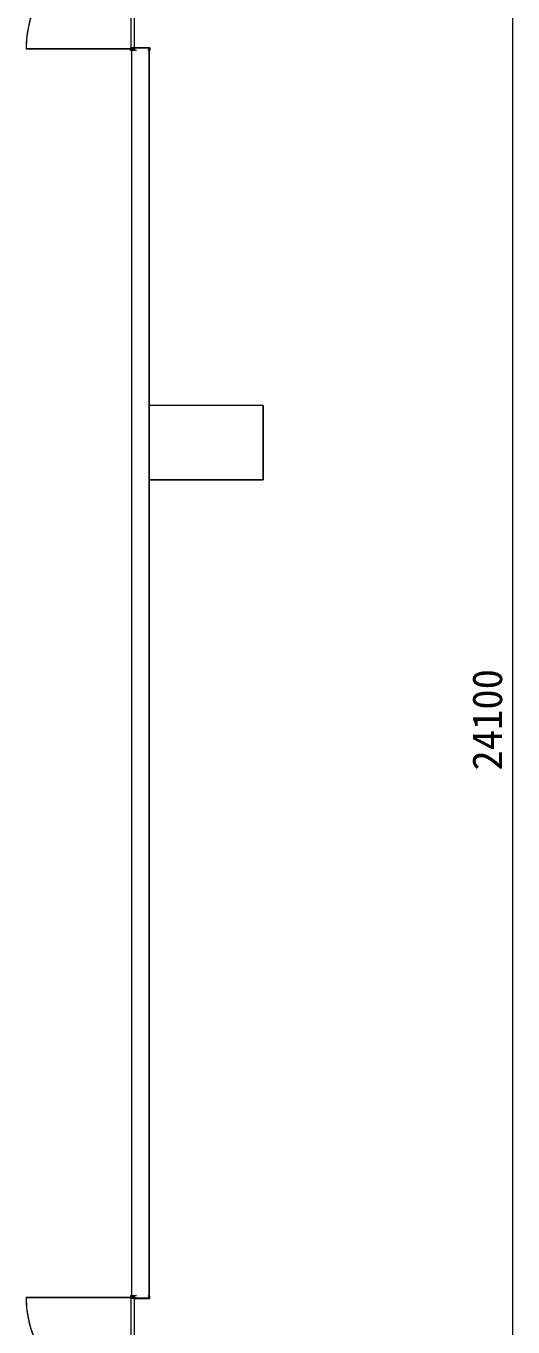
# Model space of a CAD drawing. Units: millimetres, scale not verified. Extents: x -26608 to 26608, y -19482 to 19482.
# Drawn here: x 16345 to 21522, y -3538 to 10294 of the extents above; entities that cross this region are included whole.
import ezdxf
from ezdxf.enums import TextEntityAlignment as Align

# ---------------------------------------------------------------- set-up
doc = ezdxf.new("R2010")
doc.units = ezdxf.units.MM
doc.header["$LTSCALE"] = 100
for name, color, linetype, lineweight in [('0-1___', 7, 'Continuous', 18), ('0-2___-1', 7, 'Continuous', 18), ('0-3_220418_3__________________', 7, 'Continuous', 18)]:
    doc.layers.add(name, color=color, linetype=linetype, lineweight=lineweight)
doc.styles.add('ＭＳ ゴシック', font='')
doc.styles.get('ＭＳ ゴシック').set_extended_font_data('MS Gothic')

# ---------------------------------------------------------------- blocks, each defined once
blk = doc.blocks.new('____')
at = {"layer": '0-1___'}
for p, q in [((18108.5, 10146), (18108.5, -3151.5)), ((18304.5, 10146), (18108.5, 10146)), ((18294.5, -3151.5), (18294.5, 10146)), ((19509, 5551), (19509, 6341)), ((19509, 5551), (18294.5, 5551)), ((18294.5, -3151.5), (18108.5, -3151.5))]:
    blk.add_line(p, q, dxfattribs=at)
blk.add_lwpolyline([(19509, 6341), (18294.5, 6341), (18294.5, 5551)], dxfattribs=at)
at = {"layer": '0-2___-1'}
blk.add_line((22163.9, -8484.4), (22163.9, 15465.4), dxfattribs=at)
at = {"layer": '0-3_220418_3__________________'}
for p, q in [((18101.5, 10135), (16986.5, 10135)), ((18144.5, 10131), (18098.5, 10131)), ((18141.5, 10135), (18101.5, 10135)), ((18108.5, 10116), (18108.5, -3124)), ((18144.5, 10131), (18144.5, 10146)), ((18304.5, 10121), (18282, 10121)), ((18294.5, 10121), (18294.5, -3129)), ((18304.5, 10146), (18304.5, 10121)), ((19509, 6341), (19509, 5551)), ((18101.5, -3143), (16986.5, -3143)), ((18144.5, -3139), (18098.5, -3139)), ((18144.5, -3139), (18144.5, -3154)), ((18304.5, -3154), (18144.5, -3154))]:
    blk.add_line(p, q, dxfattribs=at)
for points in [[(18141.5, 10135), (18141.5, 12357), (18101.5, 12357), (18101.5, 10135)], [(18101.5, 11246), (17992.3, 11240.9), (17884.2, 11225.2), (17778.1, 11199), (17675.2, 11162.4), (17576.3, 11115.9), (17482.4, 11059.9), (17394.5, 10995), (17313.4, 10921.8), (17239.9, 10841), (17174.7, 10753.3), (17118.4, 10659.7), (17071.6, 10561), (17034.6, 10458.1), (17008, 10352.2), (16991.9, 10244.1), (16986.5, 10135)], [(18160, 10116), (18098.5, 10116), (18098.5, 10131)], [(16986.5, -3143), (16991.9, -3252.2), (17008, -3360.2), (17034.6, -3466.2), (17071.6, -3569), (17118.4, -3667.7), (17174.7, -3761.4), (17239.9, -3849), (17313.4, -3929.9), (17394.5, -4003.1), (17482.4, -4068), (17576.3, -4124), (17675.2, -4170.4), (17778.1, -4207), (17884.2, -4233.3), (17992.3, -4249), (18101.5, -4254)], [(18160, -3124), (18098.5, -3124), (18098.5, -3139)], [(18141.5, -5365), (18141.5, -3143), (18101.5, -3143), (18101.5, -5365)], [(18304.5, -3154), (18304.5, -3129), (18282, -3129)]]:
    blk.add_lwpolyline(points, dxfattribs=at)

msp = doc.modelspace()

# ---------------------------------------------------------------- linework, layer by layer
at = {"layer": '0-1___'}
for points in [[(17466.6, -3233.6), (17652.6, -3233.6), (17652.6, 10063.9), (17466.6, 10063.9)], [(17652.6, 6258.9), (17652.6, 5468.9), (18867.1, 5468.9), (18867.1, 6258.9)]]:
    msp.add_lwpolyline(points, close=True, dxfattribs=at)
at = {"layer": '0-2___-1'}
msp.add_line((21522.1, -8566.4), (21522.1, 15383.3), dxfattribs=at)
at = {"layer": '0-3_220418_3__________________'}
for p, q in [((16344.6, 10052.9), (17459.6, 10052.9)), ((17466.6, 10033.9), (17466.6, -3206.1)), ((17652.6, 10038.9), (17652.6, -3211.1)), ((18867.1, 6258.9), (17652.6, 6258.9)), ((16344.6, -3225.1), (17459.6, -3225.1))]:
    msp.add_line(p, q, dxfattribs=at)
for points in [[(17499.6, 10052.9), (17499.6, 12274.9), (17459.6, 12274.9), (17459.6, 10052.9)], [(17499.6, -5447.1), (17499.6, -3225.1), (17459.6, -3225.1), (17459.6, -5447.1)]]:
    msp.add_lwpolyline(points, close=True, dxfattribs=at)
for points in [[(17518.1, 10033.9), (17456.6, 10033.9), (17456.6, 10048.9), (17502.6, 10048.9), (17502.6, 10063.9), (17662.6, 10063.9), (17662.6, 10038.9), (17640.1, 10038.9)], [(18867.1, 6258.9), (18867.1, 5468.9), (17652.6, 5468.9)], [(17518.1, -3206.1), (17456.6, -3206.1), (17456.6, -3221.1), (17502.6, -3221.1), (17502.6, -3236.1), (17662.6, -3236.1), (17662.6, -3211.1), (17640.1, -3211.1)]]:
    msp.add_lwpolyline(points, dxfattribs=at)
for centre, start, end in [((17456.2, 10052.4), 134.89704, 179.96976), ((17456.2, -3224.5), 180.03024, 225.10296)]:
    msp.add_arc(centre, 1111.6, start, end, dxfattribs=at)

# ---------------------------------------------------------------- block references
at = {"layer": '0-1___'}
msp.add_blockref('____', (-641.8, -82), dxfattribs=at)

# ---------------------------------------------------------------- texts
at = {"layer": '0-2___-1', "style": 'ＭＳ ゴシック'}
msp.add_text('24100', height=317.4, rotation=90, dxfattribs=at).set_placement((21502.1, 2377.8), align=Align.BOTTOM_LEFT)

doc.saveas('drawing.dxf')
